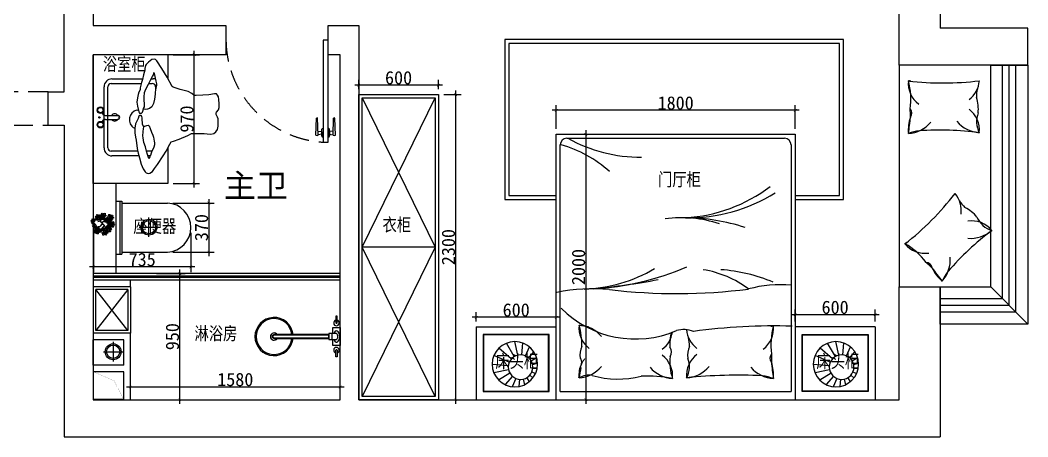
# Model space of a CAD drawing. Extents: x 13886 to 74789, y -750269 to -704302.
# Drawn here: x 59989 to 67579, y -743711 to -740570 of the extents above; entities that cross this region are included whole.
import ezdxf

# ---------------------------------------------------------------- set-up
doc = ezdxf.new("R2010")
doc.units = 0
doc.header["$LTSCALE"] = 10
doc.linetypes.add('TRATTEGGIATA2', pattern=[0.375, 0.25, -0.125])
doc.layers.get('0').update_dxf_attribs({"linetype": 'CONTINUOUS'})
doc.layers.get('DEFPOINTS').update_dxf_attribs({"linetype": 'CONTINUOUS'})
for name, color, linetype in [('__0', 7, 'CONTINUOUS'), ('__2', 30, 'CONTINUOUS'), ('__3', 250, 'CONTINUOUS'), ('___', 3, 'CONTINUOUS'), ('___0', 250, 'CONTINUOUS'), ('___1', 7, 'CONTINUOUS'), ('____', 45, 'CONTINUOUS'), ('____0', 250, 'CONTINUOUS'), ('_____', 5, 'CONTINUOUS'), ('________IFF-FURN-DETAIL', 252, 'CONTINUOUS')]:
    doc.layers.add(name, color=color, linetype=linetype)
doc.styles.add('DIM', font='arial.ttf')
doc.styles.add('DIM_FONT', font='TXT.shx', dxfattribs={"width": 0.8})
doc.styles.get("Standard").update_dxf_attribs({"font": 'NSimSun.ttf'})
doc.dimstyles.get("Standard").update_dxf_attribs({"dimtxt": 0.18, "dimasz": 0.18, "dimexe": 0.18, "dimexo": 0.0625, "dimgap": 0.09, "dimtad": 0, "dimtih": 1, "dimtoh": 1, "dimdec": 4, "dimzin": 0, "dimtxsty": 'STANDARD', "dimcen": 0.09, "dimazin": 3, "dimtfac": 1, "dimtdec": 4, "dimtofl": 0, "dimtmove": 0, "dimatfit": 3, "dimtolj": 1, "dimtzin": 0})

# ---------------------------------------------------------------- blocks, each defined once
blk = doc.blocks.new('GHJ')
at = {"layer": '___0'}
for p, q in [((60392.6, -661596.7), (60384.2, -661507.8)), ((60421.6, -661598.5), (60444.3, -661496.8)), ((60448.6, -661609.1), (60507.7, -661509)), ((60340, -661619.5), (60300.9, -661575.1)), ((60364.5, -661603.9), (60335.2, -661536.3)), ((60471, -661627.6), (60563.9, -661545.7)), ((60310.8, -661668.8), (60273.8, -661660.6)), ((60321.5, -661641.8), (60281, -661618)), ((60486.6, -661652.2), (60602, -661602.1)), ((60309, -661697.8), (60276.9, -661700.9)), ((60316.2, -661726), (60288.8, -661737.8)), ((60481.3, -661736.3), (60566.6, -661786.7)), ((60492, -661709.3), (60601.7, -661733.8)), ((60493.8, -661680.3), (60615.1, -661668.8)), ((60331.8, -661750.5), (60308.5, -661771)), ((60354.2, -661769), (60336.1, -661799.5)), ((60381.2, -661779.7), (60371.7, -661822)), ((60410.1, -661781.5), (60415.3, -661835.8)), ((60438.3, -661774.2), (60465.4, -661837)), ((60462.8, -661758.7), (60518.2, -661821.5))]:
    blk.add_line(p, q, dxfattribs=at)
blk.add_circle((60401.4, -661689.1), 92.8, dxfattribs=at)
at = {"layer": '____', "ltscale": 60}
blk.add_circle((60444.4, -661667.6), 170.7, dxfattribs=at)
blk = doc.blocks.new('BRANCHT', base_point=(1.548, 0.551))
for p, q in [((1.511, 0.64), (1.524, 0.662)), ((1.526, 0.607), (1.511, 0.64)), ((1.524, 0.662), (1.551, 0.661)), ((1.55, 0.627), (1.526, 0.607)), ((1.536, 0.471), (1.537, 0.5)), ((1.554, 0.427), (1.536, 0.471)), ((1.537, 0.5), (1.552, 0.572)), ((1.57, 0.598), (1.55, 0.627)), ((1.551, 0.661), (1.582, 0.622)), ((1.551, 0.661), (1.551, 0.661)), ((1.552, 0.572), (1.57, 0.598)), ((1.572, 0.474), (1.594, 0.431)), ((1.606, 0.467), (1.572, 0.474)), ((1.573, 0.682), (1.611, 0.684)), ((1.599, 0.643), (1.573, 0.682)), ((1.582, 0.622), (1.599, 0.643)), ((1.599, 0.582), (1.587, 0.538)), ((1.587, 0.538), (1.607, 0.492)), ((1.62, 0.64), (1.599, 0.582)), ((1.599, 0.582), (1.668, 0.562)), ((1.626, 0.447), (1.606, 0.467)), ((1.611, 0.684), (1.648, 0.656)), ((1.636, 0.537), (1.625, 0.526)), ((1.625, 0.526), (1.644, 0.481)), ((1.648, 0.656), (1.636, 0.607)), ((1.636, 0.607), (1.644, 0.59)), ((1.69, 0.518), (1.636, 0.537)), ((1.644, 0.59), (1.667, 0.602)), ((1.644, 0.481), (1.663, 0.492)), ((1.663, 0.492), (1.686, 0.474)), ((1.667, 0.602), (1.71, 0.563)), ((1.667, 0.602), (1.667, 0.602)), ((1.686, 0.474), (1.68, 0.427)), ((1.71, 0.563), (1.69, 0.518)), ((1.585, 0.414), (1.554, 0.427)), ((1.594, 0.431), (1.585, 0.414)), ((1.68, 0.427), (1.626, 0.447))]:
    blk.add_line(p, q)
blk = doc.blocks.new('AUDIT_I_070618214132-0')
at = {"xscale": 0.3048, "yscale": 0.3048, "zscale": 0.3048}
for p, rotation in [((-0.069, 0.13), 120), ((-0.035, 0.099), 120), ((0.03, 0.085), 60), ((0.034, 0.13), 60), ((-0.099, -0.024), 240), ((-0.026, 0.058), 120), ((0.095, 0.076), 60), ((-0.052, -0.095), 240), ((0.018, -0.079), 300), ((0.075, -0.04), 300), ((0.091, -0.082), 300)]:
    blk.add_blockref('BRANCHT', p, dxfattribs=dict(at, rotation=rotation))
blk = doc.blocks.new('_ARCHTICK')
at = {"color": 0, "linetype": 'BYBLOCK', "const_width": 0.15}
blk.add_lwpolyline([(-0.5, -0.5), (0.5, 0.5)], dxfattribs=at)
blk = doc.blocks.new('*D341')
at = {"layer": '___1', "color": 250, "ltscale": 60}
for p, q in [((60789.4, -743334.2), (62429.4, -743334.2)), ((60819.4, -743389.9), (60819.4, -743294.2)), ((62399.4, -743389.9), (62399.4, -743294.2))]:
    blk.add_line(p, q, dxfattribs=at)
at = {"layer": 'DEFPOINTS', "color": 0, "ltscale": 60}
for p in [(62399.4, -743334.2), (60819.4, -743429.9), (62399.4, -743429.9)]:
    blk.add_point(p, dxfattribs=at)
at = {"layer": '___1', "color": 250, "ltscale": 60, "xscale": 20, "yscale": 20, "zscale": 20, "rotation": 180}
blk.add_blockref('_ARCHTICK', (60819.4, -743334.2), dxfattribs=at)
at = {"layer": '___1', "color": 250, "ltscale": 60, "xscale": 20, "yscale": 20, "zscale": 20}
blk.add_blockref('_ARCHTICK', (62399.4, -743334.2), dxfattribs=at)
at = {"layer": '___1', "color": 252, "ltscale": 60, "insert": (61609.4, -743279.2), "char_height": 100, "attachment_point": 5}
blk.add_mtext('\\A1;1580', dxfattribs=at)
blk = doc.blocks.new('*D342')
at = {"layer": '___1', "color": 250, "ltscale": 60}
for p, q in [((61015.8, -742480.7), (61230.9, -742480.7)), ((61190.9, -743460.7), (61190.9, -742450.7)), ((61015.8, -743430.7), (61230.9, -743430.7))]:
    blk.add_line(p, q, dxfattribs=at)
at = {"layer": 'DEFPOINTS', "color": 0, "ltscale": 60}
for p in [(60975.8, -742480.7), (61190.9, -742480.7), (60975.8, -743430.7)]:
    blk.add_point(p, dxfattribs=at)
at = {"layer": '___1', "color": 250, "ltscale": 60, "xscale": 20, "yscale": 20, "zscale": 20}
for p, rotation in [((61190.9, -742480.7), 90), ((61190.9, -743430.7), 270)]:
    blk.add_blockref('_ARCHTICK', p, dxfattribs=dict(at, rotation=rotation))
at = {"layer": '___1', "color": 252, "ltscale": 60, "insert": (61135.9, -742955.7), "char_height": 100, "attachment_point": 5, "rotation": 90}
blk.add_mtext('\\A1;950', dxfattribs=at)
blk = doc.blocks.new('*D1925')
at = {"layer": '___1', "color": 250, "ltscale": 60}
for p, q in [((61142.4, -740830.7), (61340, -740830.7)), ((61300, -741830.7), (61300, -740800.7)), ((61142.4, -741800.7), (61340, -741800.7))]:
    blk.add_line(p, q, dxfattribs=at)
at = {"layer": 'DEFPOINTS', "color": 0, "ltscale": 60}
for p in [(61102.4, -740830.7), (61300, -740830.7), (61102.4, -741800.7)]:
    blk.add_point(p, dxfattribs=at)
at = {"layer": '___1', "color": 250, "ltscale": 60, "xscale": 20, "yscale": 20, "zscale": 20}
for p, rotation in [((61300, -740830.7), 90), ((61300, -741800.7), 270)]:
    blk.add_blockref('_ARCHTICK', p, dxfattribs=dict(at, rotation=rotation))
at = {"layer": '___1', "color": 252, "ltscale": 60, "insert": (61245, -741315.7), "char_height": 100, "attachment_point": 5, "rotation": 90}
blk.add_mtext('\\A1;970', dxfattribs=at)
blk = doc.blocks.new('*D1926')
at = {"layer": '___1', "color": 250, "ltscale": 60}
for p, q in [((61138.9, -741948.8), (61450, -741948.8)), ((61410, -741918.8), (61410, -742348.8)), ((61138.9, -742318.8), (61450, -742318.8))]:
    blk.add_line(p, q, dxfattribs=at)
at = {"layer": 'DEFPOINTS', "color": 0, "ltscale": 60}
for p in [(61098.9, -741948.8), (61098.9, -742318.8), (61410, -742318.8)]:
    blk.add_point(p, dxfattribs=at)
at = {"layer": '___1', "color": 250, "ltscale": 60, "xscale": 20, "yscale": 20, "zscale": 20}
for p, rotation in [((61410, -741948.8), 90), ((61410, -742318.8), 270)]:
    blk.add_blockref('_ARCHTICK', p, dxfattribs=dict(at, rotation=rotation))
at = {"layer": '___1', "color": 252, "ltscale": 60, "insert": (61355, -742133.8), "char_height": 100, "attachment_point": 5, "rotation": 90}
blk.add_mtext('\\A1;370', dxfattribs=at)
blk = doc.blocks.new('*D1927')
at = {"layer": '___1', "color": 250, "ltscale": 60}
for p, q in [((60541.8, -742173.8), (60541.8, -742470)), ((61274.7, -742173.8), (61274.7, -742470)), ((61304.7, -742430), (60511.8, -742430))]:
    blk.add_line(p, q, dxfattribs=at)
at = {"layer": 'DEFPOINTS', "color": 0, "ltscale": 60}
for p in [(60541.8, -742133.8), (61274.7, -742133.8), (60541.8, -742430)]:
    blk.add_point(p, dxfattribs=at)
at = {"layer": '___1', "color": 250, "ltscale": 60, "xscale": 20, "yscale": 20, "zscale": 20, "rotation": 180}
blk.add_blockref('_ARCHTICK', (60541.8, -742430), dxfattribs=at)
at = {"layer": '___1', "color": 250, "ltscale": 60, "xscale": 20, "yscale": 20, "zscale": 20}
blk.add_blockref('_ARCHTICK', (61274.7, -742430), dxfattribs=at)
at = {"layer": '___1', "color": 252, "ltscale": 60, "insert": (60908.2, -742375), "char_height": 100, "attachment_point": 5}
blk.add_mtext('\\A1;735', dxfattribs=at)
blk = doc.blocks.new('*D1928')
at = {"layer": '___1', "color": 250, "ltscale": 60}
for p, q in [((63179.4, -741130.7), (63310, -741130.7)), ((63270, -743460.7), (63270, -741100.7)), ((63179.4, -743430.7), (63310, -743430.7))]:
    blk.add_line(p, q, dxfattribs=at)
at = {"layer": 'DEFPOINTS', "color": 0, "ltscale": 60}
for p in [(63139.4, -741130.7), (63270, -741130.7), (63139.4, -743430.7)]:
    blk.add_point(p, dxfattribs=at)
at = {"layer": '___1', "color": 250, "ltscale": 60, "xscale": 20, "yscale": 20, "zscale": 20}
for p, rotation in [((63270, -741130.7), 90), ((63270, -743430.7), 270)]:
    blk.add_blockref('_ARCHTICK', p, dxfattribs=dict(at, rotation=rotation))
at = {"layer": '___1', "color": 252, "ltscale": 60, "insert": (63215, -742280.7), "char_height": 100, "attachment_point": 5, "rotation": 90}
blk.add_mtext('\\A1;2300', dxfattribs=at)
blk = doc.blocks.new('*D1929')
at = {"layer": '___1', "color": 250, "ltscale": 60}
for p, q in [((62539.4, -741090.7), (62539.4, -741020)), ((63139.4, -741090.7), (63139.4, -741020)), ((63169.4, -741060), (62509.4, -741060))]:
    blk.add_line(p, q, dxfattribs=at)
at = {"layer": 'DEFPOINTS', "color": 0, "ltscale": 60}
for p in [(62539.4, -741060), (62539.4, -741130.7), (63139.4, -741130.7)]:
    blk.add_point(p, dxfattribs=at)
at = {"layer": '___1', "color": 250, "ltscale": 60, "xscale": 20, "yscale": 20, "zscale": 20, "rotation": 180}
blk.add_blockref('_ARCHTICK', (62539.4, -741060), dxfattribs=at)
at = {"layer": '___1', "color": 250, "ltscale": 60, "xscale": 20, "yscale": 20, "zscale": 20}
blk.add_blockref('_ARCHTICK', (63139.4, -741060), dxfattribs=at)
at = {"layer": '___1', "color": 252, "ltscale": 60, "insert": (62839.4, -741005), "char_height": 100, "attachment_point": 5}
blk.add_mtext('\\A1;600', dxfattribs=at)
blk = doc.blocks.new('*D1930')
at = {"layer": '___1', "color": 250, "ltscale": 60}
for p, q in [((64026.5, -741390.7), (64026.5, -741210)), ((65826.5, -741390.7), (65826.5, -741210)), ((65856.5, -741250), (63996.5, -741250))]:
    blk.add_line(p, q, dxfattribs=at)
at = {"layer": 'DEFPOINTS', "color": 0, "ltscale": 60}
for p in [(64026.5, -741250), (64026.5, -741430.7), (65826.5, -741430.7)]:
    blk.add_point(p, dxfattribs=at)
at = {"layer": '___1', "color": 250, "ltscale": 60, "xscale": 20, "yscale": 20, "zscale": 20, "rotation": 180}
blk.add_blockref('_ARCHTICK', (64026.5, -741250), dxfattribs=at)
at = {"layer": '___1', "color": 250, "ltscale": 60, "xscale": 20, "yscale": 20, "zscale": 20}
blk.add_blockref('_ARCHTICK', (65826.5, -741250), dxfattribs=at)
at = {"layer": '___1', "color": 252, "ltscale": 60, "insert": (64926.5, -741195), "char_height": 100, "attachment_point": 5}
blk.add_mtext('\\A1;1800', dxfattribs=at)
blk = doc.blocks.new('*D1931')
at = {"layer": '___1', "color": 250, "ltscale": 60}
for p, q in [((64066.5, -741430.7), (64290, -741430.7)), ((64250, -741400.7), (64250, -743460.7)), ((64066.5, -743430.7), (64290, -743430.7))]:
    blk.add_line(p, q, dxfattribs=at)
at = {"layer": 'DEFPOINTS', "color": 0, "ltscale": 60}
for p in [(64026.5, -741430.7), (64026.5, -743430.7), (64250, -743430.7)]:
    blk.add_point(p, dxfattribs=at)
at = {"layer": '___1', "color": 250, "ltscale": 60, "xscale": 20, "yscale": 20, "zscale": 20}
for p, rotation in [((64250, -741430.7), 90), ((64250, -743430.7), 270)]:
    blk.add_blockref('_ARCHTICK', p, dxfattribs=dict(at, rotation=rotation))
at = {"layer": '___1', "color": 252, "ltscale": 60, "insert": (64195, -742430.7), "char_height": 100, "attachment_point": 5, "rotation": 90}
blk.add_mtext('\\A1;2000', dxfattribs=at)
blk = doc.blocks.new('*D1932')
at = {"layer": '___1', "color": 250, "ltscale": 60}
for p, q in [((63424.4, -742840.7), (63424.4, -742770)), ((64026.5, -742840.7), (64026.5, -742770)), ((64056.5, -742810), (63394.4, -742810))]:
    blk.add_line(p, q, dxfattribs=at)
at = {"layer": 'DEFPOINTS', "color": 0, "ltscale": 60}
for p in [(63424.4, -742810), (63424.4, -742880.7), (64026.5, -742880.7)]:
    blk.add_point(p, dxfattribs=at)
at = {"layer": '___1', "color": 250, "ltscale": 60, "xscale": 20, "yscale": 20, "zscale": 20, "rotation": 180}
blk.add_blockref('_ARCHTICK', (63424.4, -742810), dxfattribs=at)
at = {"layer": '___1', "color": 250, "ltscale": 60, "xscale": 20, "yscale": 20, "zscale": 20}
blk.add_blockref('_ARCHTICK', (64026.5, -742810), dxfattribs=at)
at = {"layer": '___1', "color": 252, "ltscale": 60, "insert": (63725.4, -742755), "char_height": 100, "attachment_point": 5}
blk.add_mtext('\\A1;600', dxfattribs=at)
blk = doc.blocks.new('*D1933')
at = {"layer": '___1', "color": 250, "ltscale": 60}
for p, q in [((66458.7, -742790), (65796.5, -742790)), ((65826.5, -742840.7), (65826.5, -742750)), ((66428.7, -742840.7), (66428.7, -742750))]:
    blk.add_line(p, q, dxfattribs=at)
at = {"layer": 'DEFPOINTS', "color": 0, "ltscale": 60}
for p in [(65826.5, -742790), (65826.5, -742880.7), (66428.7, -742880.7)]:
    blk.add_point(p, dxfattribs=at)
at = {"layer": '___1', "color": 250, "ltscale": 60, "xscale": 20, "yscale": 20, "zscale": 20, "rotation": 180}
blk.add_blockref('_ARCHTICK', (65826.5, -742790), dxfattribs=at)
at = {"layer": '___1', "color": 250, "ltscale": 60, "xscale": 20, "yscale": 20, "zscale": 20}
blk.add_blockref('_ARCHTICK', (66428.7, -742790), dxfattribs=at)
at = {"layer": '___1', "color": 252, "ltscale": 60, "insert": (66127.6, -742735), "char_height": 100, "attachment_point": 5}
blk.add_mtext('\\A1;600', dxfattribs=at)

msp = doc.modelspace()

# ---------------------------------------------------------------- linework, layer by layer
at = {"ltscale": 60}
for p, q in [((60319.4, -741110.7), (60319.4, -739380.7)), ((66609.4, -740910.7), (66609.4, -739560.7)), ((66919.4, -739690.7), (66919.4, -740630.7)), ((60539.4, -739740.7), (60539.4, -740610.7)), ((60539.4, -740610.7), (61539.4, -740610.7)), ((61539.4, -740610.7), (61539.4, -740830.7)), ((62309.4, -740830.7), (62309.4, -740610.7)), ((62309.4, -740610.7), (62539.4, -740610.7)), ((62539.4, -740610.7), (62539.4, -743430.7)), ((67579.4, -740630.7), (66919.4, -740630.7)), ((67579.4, -740910.7), (67579.4, -740630.7)), ((61539.4, -740830.7), (60539.4, -740830.7)), ((60539.4, -740830.7), (60539.4, -743430.7)), ((60539.4, -741800.7), (60539.4, -740830.7)), ((62399.4, -740830.7), (62309.4, -740830.7)), ((62399.4, -743430.7), (62399.4, -740830.7)), ((67579.4, -740910.7), (66609.4, -740910.7)), ((66609.4, -740910.7), (66609.4, -742580.7)), ((60199.4, -741360.7), (60199.4, -741110.7)), ((60199.4, -741110.7), (60319.4, -741110.7)), ((60199.4, -741360.7), (60319.4, -741360.7)), ((60319.4, -741360.7), (60319.4, -743710.7)), ((60709.4, -741800.7), (60709.4, -742480.7)), ((60819.4, -742529.9), (60539.4, -742529.9)), ((60819.4, -742579.9), (60819.4, -742529.9)), ((60819.4, -742579.9), (60539.4, -742579.9)), ((66609.4, -743430.7), (66609.4, -742580.7)), ((66609.4, -742580.7), (66919.4, -742580.7)), ((66919.4, -742580.7), (66919.4, -743710.7)), ((60819.4, -742929.9), (60539.4, -742929.9)), ((60819.4, -743429.9), (60819.4, -742929.9)), ((60769.4, -742979.9), (60539.4, -742979.9)), ((60539.4, -743169.9), (60539.4, -742979.9)), ((60769.4, -743169.9), (60769.4, -742979.9)), ((60769.4, -743169.9), (60539.4, -743169.9)), ((60769.4, -743219.9), (60539.4, -743219.9)), ((60539.4, -743219.9), (60539.4, -743429.9)), ((60769.4, -743429.9), (60769.4, -743219.9)), ((60769.4, -743429.9), (60539.4, -743429.9)), ((60539.4, -743430.7), (62399.4, -743430.7)), ((62539.4, -743430.7), (66609.4, -743430.7)), ((60319.4, -743710.7), (66919.4, -743710.7))]:
    msp.add_line(p, q, dxfattribs=at)
at = {"color": 252}
for p, q in [((61102.4, -740830.7), (61102.4, -741010.8)), ((60680.5, -741013.1), (60910.8, -741013.1)), ((60975.7, -741013.1), (60990.5, -741013.1)), ((60620.5, -741533.1), (60620.5, -741073.1)), ((60631.1, -741288.1), (60724.5, -741288.1)), ((60631.1, -741288.1), (60724.5, -741288.1)), ((60631.1, -741318.1), (60724.5, -741318.1)), ((60631.1, -741318.1), (60724.5, -741318.1)), ((61102.4, -741530.7), (61102.4, -741800.7)), ((60883.3, -741593.1), (60680.5, -741593.1)), ((60969.6, -741593.1), (60952, -741593.1)), ((61102.4, -741800.7), (60539.4, -741800.7)), ((60709.4, -741933.8), (60754.4, -741933.8)), ((60754.4, -741933.8), (60754.4, -742333.8)), ((60754.4, -741948.8), (61099.7, -741948.8)), ((60709.4, -742333.8), (60754.4, -742333.8)), ((60754.4, -742318.8), (61099.7, -742318.8)), ((62399.4, -742480.7), (60539.4, -742480.7)), ((62399.4, -742530.7), (60539.4, -742530.7))]:
    msp.add_line(p, q, dxfattribs=at)
at = {"color": 250}
msp.add_line((62335.6, -742932.5), (62335.6, -742977), dxfattribs=at)
msp.add_lwpolyline([(61901.6, -742969.2), (62312.9, -742969.2), (62312.9, -742940.3), (61901.6, -742940.3)], dxfattribs=at)
at = {"ltscale": 60, "const_width": 1}
msp.add_lwpolyline([(60539.4, -743219.9), (60696.9, -743288.2), (60769.4, -743429.9)], dxfattribs=at)
at = {"color": 252}
for centre in [(60593.6, -741248.1), (60593.6, -741358.1)]:
    msp.add_circle(centre, 25, dxfattribs=at)
for centre, radius, start, end in [((60680.5, -741073.1), 60, 90, 180), ((60990.5, -741073.1), 60, 72.23524, 90), ((60631.1, -741268.1), 20, 180, 270), ((60700.6, -741303.1), 27.5, 31.97882, 146.94427), ((60631.1, -741338.1), 20, 90, 180), ((60700.6, -741303.1), 27.5, 213.05573, 328.02118), ((60724.5, -741303.1), 15, 270, 90), ((60680.5, -741533.1), 60, 180, 270), ((61089.4, -742133.8), 185.3, 272.9376, 87.0624)]:
    msp.add_arc(centre, radius, start, end, dxfattribs=at)
at = {"color": 250}
for radius, start, end in [(144, 6.14194, 353.85806), (14.4, 90, 270)]:
    msp.add_arc((61901.6, -742954.8), radius, start, end, dxfattribs=at)
msp.add_ellipse((62371.5, -742954.8), major_axis=(0, 42.9), ratio=0.568478, start_param=2.11578, end_param=7.308998, dxfattribs=at)
at = {"layer": '__2', "color": 88}
for p, q in [((60590.1, -742044.7), (60593.6, -742038.3)), ((60591.4, -742050.2), (60590.1, -742044.7)), ((60597, -742045.1), (60591.4, -742050.2)), ((60593.6, -742038.3), (60601.9, -742038.5)), ((60597, -742041.9), (60606.9, -742043.1)), ((60601, -742047), (60597, -742045.1)), ((60601.8, -742033.7), (60606.8, -742026.1)), ((60604.3, -742036.8), (60601.8, -742033.7)), ((60601.8, -742033.7), (60601.8, -742033.7)), ((60601.9, -742038.5), (60604.3, -742036.8)), ((60606.8, -742026.1), (60614.7, -742027.7)), ((60606.9, -742043.1), (60608.3, -742032.3)), ((60606.9, -742043.1), (60614.5, -742043.4)), ((60614.7, -742027.7), (60613.2, -742036.3)), ((60613.2, -742036.3), (60615.2, -742037.6)), ((60614.5, -742043.4), (60621.3, -742039.1)), ((60615.2, -742037.6), (60622.1, -742033.2)), ((60619.7, -742030.7), (60622, -742026.8)), ((60622.1, -742033.2), (60619.7, -742030.7)), ((60622, -742026.8), (60629.7, -742026.1)), ((60625.5, -742038.4), (60625.3, -742043.6)), ((60625.3, -742043.6), (60631.7, -742038.9)), ((60628.2, -742034.7), (60625.5, -742038.4)), ((60633.4, -742044.7), (60626.9, -742048.7)), ((60629.7, -742026.1), (60628.2, -742034.7)), ((60631.7, -742038.9), (60634.7, -742039.7)), ((60634.7, -742039.7), (60633.4, -742044.7)), ((60595.3, -742085.9), (60574.8, -742090.1)), ((60584.7, -742068.1), (60588.2, -742061.7)), ((60586.1, -742073.6), (60584.7, -742068.1)), ((60591.6, -742068.5), (60586.1, -742073.6)), ((60588.2, -742061.7), (60596.5, -742061.9)), ((60603.7, -742106.8), (60589.2, -742125.6)), ((60590.2, -742076.1), (60595.7, -742070.4)), ((60590.9, -742080.2), (60590.2, -742076.1)), ((60590.2, -742076.1), (60590.2, -742076.1)), ((60594.7, -742081.4), (60590.9, -742080.2)), ((60591.6, -742065.3), (60601.5, -742066.5)), ((60595.7, -742070.4), (60591.6, -742068.5)), ((60601.1, -742096.3), (60592.1, -742080)), ((60594.7, -742057.3), (60594, -742053.3)), ((60598.6, -742058.6), (60594.7, -742057.3)), ((60599.7, -742078), (60594.7, -742081.4)), ((60595.6, -742052.7), (60601, -742047)), ((60595.6, -742052.7), (60595.6, -742052.7)), ((60599.8, -742071.3), (60595.7, -742075.2)), ((60595.7, -742075.2), (60599.7, -742078)), ((60596.4, -742057.1), (60601.4, -742049.5)), ((60598.9, -742060.2), (60596.4, -742057.1)), ((60596.4, -742057.1), (60596.4, -742057.1)), ((60596.5, -742061.9), (60598.9, -742060.2)), ((60603.5, -742055.2), (60598.6, -742058.6)), ((60604.5, -742073.1), (60599.8, -742071.3)), ((60605.2, -742047.9), (60601.1, -742051.8)), ((60601.1, -742051.8), (60605, -742054.7)), ((60606.6, -742100.5), (60601.1, -742096.3)), ((60601.5, -742066.5), (60602.9, -742055.7)), ((60601.5, -742066.5), (60609.1, -742066.8)), ((60603, -742049), (60610.9, -742050.6)), ((60604.6, -742101.2), (60603.6, -742102.9)), ((60603.6, -742102.9), (60603.6, -742105.9)), ((60603.6, -742105.9), (60603.7, -742106.8)), ((60603.7, -742106.8), (60606.1, -742108)), ((60616.7, -742072.9), (60604.5, -742073.1)), ((60606.6, -742100.5), (60604.6, -742101.2)), ((60609.9, -742049.7), (60605.2, -742047.9)), ((60606.1, -742108), (60608.8, -742108.8)), ((60606.6, -742100.5), (60610.8, -742087.7)), ((60609.1, -742100.1), (60606.6, -742100.5)), ((60609.3, -742051.1), (60607.8, -742059.7)), ((60607.8, -742059.7), (60609.9, -742060.9)), ((60622.2, -742118), (60608.4, -742132.8)), ((60608.8, -742108.8), (60610.1, -742107.7)), ((60609.1, -742066.8), (60616, -742062.5)), ((60611.7, -742101.6), (60609.1, -742100.1)), ((60622.1, -742049.6), (60609.9, -742049.7)), ((60609.9, -742060.9), (60616.7, -742056.6)), ((60610.1, -742107.7), (60611.7, -742105.3)), ((60610.1, -742107.7), (60619.6, -742110.7)), ((60610.8, -742087.7), (60632.5, -742086.9)), ((60611.7, -742105.3), (60611.7, -742101.6)), ((60615.9, -742053.6), (60618.2, -742049.7)), ((60618.3, -742056), (60615.9, -742053.6)), ((60621.5, -742072.1), (60616.7, -742072.9)), ((60618.2, -742049.7), (60625.9, -742049)), ((60619.6, -742110.7), (60625.5, -742127.1)), ((60620.1, -742061.8), (60619.9, -742067)), ((60619.9, -742067), (60626.3, -742062.3)), ((60622.8, -742058.1), (60620.1, -742061.8)), ((60628.1, -742068.1), (60621.5, -742072.1)), ((60626.9, -742048.7), (60622.1, -742049.6)), ((60625.9, -742049), (60624.4, -742057.6)), ((60626.3, -742062.3), (60629.4, -742063.1)), ((60629.4, -742063.1), (60628.1, -742068.1)), ((60639.4, -742129.2), (60649, -742114.9)), ((60589.2, -742125.6), (60561.7, -742130.7)), ((60608.4, -742132.8), (60593.6, -742152.5)), ((60605.8, -742177.1), (60607.1, -742172.1)), ((60608.9, -742177.9), (60605.8, -742177.1)), ((60607.1, -742172.1), (60613.7, -742168.1)), ((60615.3, -742173.2), (60608.9, -742177.9)), ((60610.4, -742148), (60611.7, -742143)), ((60613.4, -742148.8), (60610.4, -742148)), ((60610.9, -742190.7), (60612.4, -742182.1)), ((60618.6, -742190), (60610.9, -742190.7)), ((60611.7, -742143), (60618.2, -742139)), ((60612.4, -742182.1), (60615.1, -742178.4)), ((60619.8, -742144.2), (60613.4, -742148.8)), ((60613.7, -742168.1), (60618.5, -742167.3)), ((60615.1, -742178.4), (60615.3, -742173.2)), ((60615.4, -742161.6), (60616.9, -742153)), ((60623.1, -742160.9), (60615.4, -742161.6)), ((60616.9, -742153), (60619.6, -742149.3)), ((60618.2, -742139), (60623, -742138.2)), ((60618.5, -742167.3), (60630.6, -742167.1)), ((60625.3, -742179.3), (60618.5, -742183.6)), ((60618.5, -742183.6), (60620.9, -742186.1)), ((60620.9, -742186.1), (60618.6, -742190)), ((60626, -742173.4), (60619.2, -742177.7)), ((60619.6, -742149.3), (60619.8, -742144.2)), ((60623, -742138.2), (60635.2, -742138)), ((60629.9, -742150.2), (60623, -742154.5)), ((60623, -742154.5), (60625.4, -742157)), ((60625.4, -742157), (60623.1, -742160.9)), ((60630.6, -742144.3), (60623.8, -742148.6)), ((60627.4, -742180.5), (60625.3, -742179.3)), ((60625.5, -742127.1), (60639.4, -742129.2)), ((60625.9, -742189.1), (60627.4, -742180.5)), ((60633.8, -742190.7), (60625.9, -742189.1)), ((60633.6, -742173.7), (60626, -742173.4)), ((60632, -742151.4), (60629.9, -742150.2)), ((60630.4, -742160), (60632, -742151.4)), ((60638.3, -742161.6), (60630.4, -742160)), ((60638.2, -742144.6), (60630.6, -742144.3)), ((60630.6, -742167.1), (60635.4, -742168.9)), ((60633.6, -742173.7), (60632.3, -742184.5)), ((60643.6, -742174.9), (60633.6, -742173.7)), ((60638.8, -742183.1), (60633.8, -742190.7)), ((60635.2, -742138), (60639.9, -742139.8)), ((60635.4, -742168.9), (60639.4, -742165)), ((60635.5, -742162.1), (60640.4, -742158.8)), ((60639.4, -742165), (60635.5, -742162.1)), ((60638.7, -742178.3), (60636.2, -742180)), ((60636.2, -742180), (60638.8, -742183.1)), ((60638.2, -742144.6), (60636.9, -742155.4)), ((60648.2, -742145.8), (60638.2, -742144.6)), ((60643.3, -742154), (60638.3, -742161.6)), ((60647, -742178.5), (60638.7, -742178.3)), ((60638.8, -742183.1), (60638.8, -742183.1)), ((60644.9, -742164.1), (60639.5, -742169.8)), ((60639.5, -742169.8), (60643.5, -742171.7)), ((60639.9, -742139.8), (60644, -742135.9)), ((60640.1, -742133.1), (60645, -742129.7)), ((60644, -742135.9), (60640.1, -742133.1)), ((60640.4, -742158.8), (60644.3, -742160)), ((60643.2, -742149.2), (60640.8, -742150.9)), ((60640.8, -742150.9), (60643.3, -742154)), ((60651.5, -742149.4), (60643.2, -742149.2)), ((60643.3, -742154), (60643.3, -742154)), ((60643.5, -742171.7), (60649.1, -742166.6)), ((60649.5, -742135), (60644.1, -742140.7)), ((60644.1, -742140.7), (60648.1, -742142.6)), ((60644.3, -742160), (60644.9, -742164.1)), ((60644.9, -742164.1), (60644.9, -742164.1)), ((60645, -742129.7), (60648.9, -742131)), ((60650.5, -742172.1), (60647, -742178.5)), ((60648.1, -742142.6), (60653.7, -742137.5)), ((60648.9, -742131), (60649.5, -742135)), ((60649.1, -742166.6), (60650.5, -742172.1)), ((60649.5, -742135), (60649.5, -742135)), ((60655, -742143.1), (60651.5, -742149.4)), ((60653.7, -742137.5), (60655, -742143.1))]:
    msp.add_line(p, q, dxfattribs=at)
at = {"layer": '__2', "color": 252}
for points in [[(62376.8, -742852.2), (62376.8, -742800.7), (62366.1, -742800.7), (62366.1, -742852.2)], [(61901.6, -742964.7), (62312.9, -742964.7), (62312.9, -742944.8), (61901.6, -742944.8)], [(62371.5, -742932.5), (62312.9, -742932.5), (62312.9, -742977), (62371.5, -742977)], [(62343.5, -742932.5), (62343.5, -742886.5), (62399.4, -742886.5), (62399.4, -743023), (62343.5, -743023), (62343.5, -742977)], [(62376.8, -743057.3), (62376.8, -743108.9), (62366.1, -743108.9), (62366.1, -743057.3)]]:
    msp.add_lwpolyline(points, dxfattribs=at)
for centre, radius, start, end in [((61901.6, -742954.8), 135, 6.14194, 353.85806), ((62371.5, -742852.2), 21.1, 104.80566, 75.19434), ((62371.5, -742848.4), 6.61, 215.40497, 324.59503), ((61901.6, -742954.8), 27.5, 31.68906, 328.31094), ((61901.6, -742954.8), 9.94, 90, 270), ((62354.9, -742954.8), 27.8, 306.66297, 53.33703), ((62371.5, -743057.3), 21.1, 284.80566, 255.19434), ((62371.5, -743061.2), 6.61, 35.40497, 144.59503)]:
    msp.add_arc(centre, radius, start, end, dxfattribs=at)
at = {"layer": '__3', "color": 250}
for p, q in [((60739.4, -741933.8), (60739.4, -742333.8)), ((62399.4, -742500.7), (60539.4, -742500.7)), ((62399.4, -742510.7), (60539.4, -742510.7))]:
    msp.add_line(p, q, dxfattribs=at)
at = {"layer": '___', "ltscale": 60}
for p, q in [((67389.4, -742670.7), (67389.4, -740910.7)), ((67439.4, -742720.7), (67439.4, -740910.7)), ((67489.4, -742770.7), (67489.4, -740910.7)), ((67299.4, -742580.7), (67579.4, -742860.7)), ((67389.4, -742670.7), (66919.4, -742670.7)), ((67439.4, -742720.7), (66919.4, -742720.7)), ((67489.4, -742770.7), (66919.4, -742770.7))]:
    msp.add_line(p, q, dxfattribs=at)
msp.add_lwpolyline([(67579.4, -742580.7), (67579.4, -742860.7), (66919.4, -742860.7), (66919.4, -742580.7), (67299.4, -742580.7), (67299.4, -740910.7), (67579.4, -740910.7), (67579.4, -742860.7), (67299.4, -742860.7)], dxfattribs=at)
at = {"layer": '___0'}
for p, q in [((60674.5, -741048.1), (60900.2, -741048.1)), ((60958.1, -741048.1), (60984.5, -741048.1)), ((60649.5, -741533.1), (60649.5, -741073.1)), ((61009.5, -741073.1), (61009.5, -741087.4)), ((60593.6, -741223.1), (60593.6, -741228.1)), ((60593.6, -741223.1), (60593.6, -741228.1)), ((60593.6, -741268.1), (60593.6, -741273.1)), ((60593.6, -741268.1), (60593.6, -741273.1)), ((60607.8, -741233.9), (60611.3, -741230.4)), ((60607.8, -741233.9), (60611.3, -741230.4)), ((60607.8, -741262.2), (60611.3, -741265.7)), ((60607.8, -741262.2), (60611.3, -741265.7)), ((60611.1, -741265.9), (60611.1, -741268.1)), ((60611.1, -741265.9), (60611.1, -741268.1)), ((60618.6, -741248.1), (60613.6, -741248.1)), ((60618.6, -741248.1), (60613.6, -741248.1)), ((60593.6, -741338.1), (60593.6, -741333.1)), ((60593.6, -741338.1), (60593.6, -741333.1)), ((60607.8, -741343.9), (60611.3, -741340.4)), ((60607.8, -741343.9), (60611.3, -741340.4)), ((60611.1, -741338.1), (60611.1, -741340.2)), ((60611.1, -741338.1), (60611.1, -741340.2)), ((60618.6, -741358.1), (60613.6, -741358.1)), ((60618.6, -741358.1), (60613.6, -741358.1)), ((60593.6, -741383.1), (60593.6, -741378.1)), ((60593.6, -741383.1), (60593.6, -741378.1)), ((60607.8, -741372.2), (60611.3, -741375.7)), ((60607.8, -741372.2), (60611.3, -741375.7)), ((60874.2, -741558.1), (60674.5, -741558.1)), ((60980.9, -741558.1), (60941.4, -741558.1)), ((60959.1, -742203.2), (60959.1, -742057.6)), ((60885.4, -742130.7), (61033.4, -742130.7)), ((60689.3, -742995.6), (60689.3, -743143.6)), ((60616.9, -743069.3), (60762.5, -743069.3))]:
    msp.add_line(p, q, dxfattribs=at)
for points in [[(61466.5, -741280.5), (61466.2, -741271.2), (61468.4, -741263.3), (61482.4, -741245.1), (61487.7, -741229.1), (61488.2, -741201.2), (61486.1, -741168.9), (61482.3, -741148.3), (61474.8, -741134.5), (61466.9, -741126.2), (61454, -741126.3), (61411, -741132.7), (61365.6, -741134.9), (61313.8, -741137.8), (61302.6, -741138.6), (61296.8, -741135.5), (61281.5, -741122.4), (61254.5, -741108.2), (61223.5, -741100.1), (61194.8, -741092.2), (61141, -741075.6), (61135, -741071.3), (61096.8, -741000.4), (61054.9, -740934), (61017.6, -740877.3), (61007.5, -740867.1), (60997.7, -740863.7), (60981.7, -740867.1), (60955.9, -740886), (60939.3, -740903.4), (60932.6, -740912.3), (60929.3, -740933.9), (60928, -740946.5), (60918.2, -740982.9), (60909.7, -741017.2), (60901.9, -741040.8), (60892.7, -741080.2), (60891.7, -741096.1), (60883.3, -741113.5), (60878.4, -741131.7), (60872.1, -741156.2), (60868.9, -741187.5), (60873, -741218.4), (60881.9, -741261.2), (60889, -741270.5), (60901.7, -741272.4), (60911.6, -741264.6), (60916.4, -741249.7), (60918.7, -741236), (60924.8, -741224.5), (60925.3, -741201.2), (60923.8, -741174), (60922.6, -741151.5), (60926, -741116.4), (60935.5, -741090.3), (60955.7, -741053), (60970.9, -741021.6), (60985.8, -740995.2), (60992.7, -740983), (60995.8, -740975.3), (60995.9, -740965.8), (60998.9, -740972.7), (61004.1, -740994.5), (61012.1, -741030.5), (61014.8, -741050.3), (61015.1, -741059.8), (61011, -741082.2), (61007.5, -741095), (61006.4, -741115.5), (61005.7, -741127.7), (61000.6, -741166.8), (60993, -741199), (60980.1, -741222.9), (60962.3, -741236.4), (60949.1, -741241.8), (60932.2, -741243), (60917.9, -741240.7)], [(60875.9, -741250.8), (60866.2, -741248.9), (60848, -741256.4), (60829.3, -741272.4), (60820.6, -741287.1), (60813.2, -741307.2), (60811.6, -741332.8), (60816.7, -741351.4), (60830.7, -741370.3), (60840.7, -741380.1), (60853.6, -741384.3), (60855.1, -741384.5)], [(60916, -741369.7), (60927.4, -741368.3), (60942.9, -741363.3), (60952.6, -741362.8), (60960.2, -741367.3), (60968.4, -741385.8), (60978.5, -741414.9), (60987.4, -741436.2), (60994, -741452.4), (60996, -741468.4), (60997.9, -741483.4), (61001.1, -741494.9), (61000.8, -741510.4), (60995.9, -741528.8), (60980.2, -741559.5), (60977.7, -741564.6), (60976.9, -741572.5), (60970.8, -741589.7), (60966.9, -741600.5), (60961.3, -741609.1), (60960.4, -741613), (60958.6, -741612.4), (60948.9, -741583.8), (60941, -741556.6), (60931.9, -741525.4), (60921.6, -741493.4), (60916.2, -741457.1), (60913.4, -741441.8), (60915.8, -741411.5), (60918.6, -741387.2), (60919.8, -741377.2), (60914.4, -741366.8), (60911.1, -741354.1), (60909.9, -741341.7), (60908.2, -741324), (60909.1, -741307.5), (60904.9, -741296), (60900.5, -741289.5), (60891.2, -741288.4), (60883.5, -741294.3), (60877.3, -741310.6), (60871.2, -741327), (60864, -741342.6), (60857.2, -741351.7), (60854.5, -741369.3), (60852.2, -741382.6), (60853.9, -741419.4), (60857.3, -741453), (60863.4, -741474.2), (60865.5, -741497), (60867.8, -741514.6), (60870.1, -741537.3), (60877.3, -741574), (60888.3, -741608.9), (60901.5, -741655.4), (60915.1, -741689.7), (60929.7, -741712.6), (60938.1, -741721.2), (60953.6, -741725.3), (60966.9, -741724.8), (60984.7, -741710.4), (61000.8, -741689.4), (61022.4, -741657), (61066.6, -741592.5), (61087.8, -741556.6), (61116.2, -741506.2), (61127.2, -741486.7), (61144.2, -741482.7), (61186.1, -741468.5), (61251, -741438.9), (61279.6, -741425.3), (61292.3, -741424.1), (61348.2, -741424.5), (61375.9, -741424.7), (61398.7, -741427.6), (61425.8, -741428.8), (61446.9, -741423.6), (61463.4, -741413.2), (61474.8, -741394.8), (61480.8, -741370.6), (61481.3, -741338.9), (61480, -741314.5), (61474.7, -741300.6), (61469.3, -741290.4), (61466.8, -741285.7), (61466.5, -741280.5)]]:
    msp.add_lwpolyline(points, dxfattribs=at)
for centre, radius in [((60593.6, -741248.1), 20), ((60593.6, -741248.1), 20), ((60593.6, -741358.1), 20), ((60593.6, -741358.1), 20), ((60586.1, -741303.1), 5), ((60586.1, -741303.1), 5), ((60959.1, -742130.7), 60), ((60959.1, -742130.7), 50), ((60689.3, -743069.3), 60), ((60689.3, -743069.3), 50)]:
    msp.add_circle(centre, radius, dxfattribs=at)
for centre, radius, start, end in [((60674.5, -741073.1), 25, 90, 180), ((60984.5, -741073.1), 25, 0, 90), ((66873.1, -741047.6), 194.3, 174.11002, 233.4289), ((66662.6, -741272), 245, 81.65834, 85.9871), ((66943.1, -739260.4), 1786.8, 261.52374, 262.14148), ((66203.3, -741164.1), 495.6, 351.29291, 15.9757), ((66941.7, -738782.9), 2260.9, 263.35528, 276.92212), ((67020.4, -741012.8), 194.3, 306.5711, 355.68187), ((67376.1, -741138.3), 183.4, 163.76996, 184.77672), ((66917.5, -741240.4), 289.2, 354.23826, 17.48019), ((60628.6, -741268.1), 20, 180, 270), ((60628.6, -741268.1), 20, 180, 270), ((60631.1, -741268.1), 20, 180, 270), ((66661.9, -741270.9), 44.6, 317.82866, 45.5264), ((64333.8, -741346.6), 2361.8, 1.11236, 2.60946), ((67020.4, -741398.4), 194.3, 354.11002, 53.4289), ((67369.4, -741334.8), 176.7, 158.30173, 208.22636), ((60628.6, -741338.1), 20, 90, 180), ((60628.6, -741338.1), 20, 90, 180), ((60631.1, -741338.1), 20, 90, 180), ((60720.4, -741303.1), 15, 270, 90), ((60720.4, -741303.1), 15, 270, 90), ((60724.5, -741303.1), 15, 270, 90), ((66987.2, -741399.7), 308.5, 161.30581, 184.69516), ((65064.4, -741163.7), 1636.4, 350.81082, 355.19015), ((66662.6, -741180.6), 245, 274.0129, 319.5811), ((67230.8, -741174), 245, 220.4189, 265.9871), ((66792.5, -741697.4), 294.8, 95.73304, 112.48215), ((66916.9, -743665.5), 2266.6, 82.47552, 93.89146), ((60674.5, -741533.1), 25, 180, 270), ((65251.7, -740483.6), 2260.9, 308.35528, 321.92212), ((66884.1, -742004.6), 194.3, 351.5711, 40.68187), ((67224.3, -741841.9), 183.4, 208.76996, 229.77672), ((66972.3, -742238.3), 289.2, 39.23826, 62.48019), ((67156.7, -742277.3), 194.3, 39.11002, 98.4289), ((67358.5, -741985.5), 176.7, 203.30173, 253.22636), ((68686.6, -743953.6), 2266.6, 127.47552, 138.89146), ((67146.9, -741969.8), 245, 265.4189, 310.9871), ((66814.4, -742440.9), 245, 126.65834, 130.9871), ((65590.3, -740820.1), 1786.8, 306.52374, 307.14148), ((66804.5, -742133.4), 194.3, 219.11002, 278.4289), ((66413.3, -742689.4), 495.6, 36.29291, 60.9757), ((66813.1, -742440.6), 44.6, 2.82866, 90.5264), ((65220.4, -744140.4), 2361.8, 46.11236, 47.60946), ((66749.8, -742376.3), 245, 319.0129, 4.5811), ((65607.6, -743494.4), 1636.4, 35.81082, 40.19015), ((67134.2, -742301.7), 308.5, 206.30581, 229.69516), ((67207, -742649.9), 294.8, 140.73304, 157.48215)]:
    msp.add_arc(centre, radius, start, end, dxfattribs=at)
at = {"layer": '____', "ltscale": 60}
for p, q in [((62216.9, -741437.7), (62220.8, -741308.6)), ((62233.8, -741437.7), (62229.9, -741308.6)), ((62346.3, -741437.7), (62350.2, -741308.6)), ((62363.1, -741437.7), (62359.3, -741308.6)), ((62232.8, -741406.5), (62260.9, -741409.7)), ((62260.9, -741429.3), (62233.7, -741434.9)), ((62260.9, -741413), (62260.9, -741441.7)), ((62347.2, -741406.5), (62319.2, -741409.7)), ((62319.2, -741413), (62319.2, -741441.7)), ((62319.2, -741429.3), (62346.4, -741434.9)), ((64026.5, -743430.7), (64026.5, -741430.7)), ((64026.5, -741430.7), (65826.5, -741430.7)), ((65826.5, -741430.7), (65826.5, -743430.7)), ((60819.4, -742579.9), (60819.4, -742929.9)), ((63424.4, -742880.7), (64026.5, -742880.7)), ((63424.4, -742880.7), (63424.4, -743430.7)), ((66428.7, -742880.7), (65826.5, -742880.7)), ((66428.7, -742880.7), (66428.7, -743430.7)), ((63424.4, -743430.7), (66428.7, -743430.7))]:
    msp.add_line(p, q, dxfattribs=at)
for points in [[(62309.4, -741490.7), (62309.4, -740720.7), (62270.6, -740720.7), (62270.6, -741490.7)], [(63139.4, -743430.7), (62539.4, -743430.7), (62539.4, -741130.7), (63139.4, -741130.7)]]:
    msp.add_lwpolyline(points, close=True, dxfattribs=at)
for points in [[(65826.5, -741921.8), (66190.7, -741921.8), (66190.7, -740717.4), (63640.7, -740717.4), (63640.7, -741921.8), (64026.5, -741921.8)], [(62260.9, -741445.7), (62260.9, -741393)], [(62265.6, -741387.8), (62270.6, -741387.8), (62270.6, -741450.9), (62265.6, -741450.9)], [(62314.4, -741387.8), (62309.4, -741387.8), (62309.4, -741450.9), (62314.4, -741450.9)], [(62319.2, -741445.7), (62319.2, -741393)]]:
    msp.add_lwpolyline(points, dxfattribs=at)
for centre, radius, start, end in [((62225.3, -741318.3), 10.7, 64.85141, 115.14859), ((62354.7, -741318.3), 10.7, 64.85141, 115.14859), ((62225.3, -741426.6), 13.9, 232.61214, 307.38786), ((62269.9, -741396.5), 9.68, 116.25395, 158.88126), ((62310.1, -741396.5), 9.68, 21.11874, 63.74605), ((62354.7, -741426.6), 13.9, 232.61214, 307.38786), ((62269.9, -741442.2), 9.68, 201.11874, 243.74605), ((62310.1, -741442.2), 9.68, 296.25395, 338.88126)]:
    msp.add_arc(centre, radius, start, end, dxfattribs=at)
at = {"layer": '____0'}
for p, q in [((62564.4, -741155.7), (63114.4, -742280.7)), ((62564.4, -742280.7), (63114.4, -741155.7)), ((64056.5, -743369.1), (64056.5, -741510.7)), ((64106.5, -741460.7), (65746.5, -741460.7)), ((65796.5, -741510.7), (65796.5, -743369.1)), ((63114.4, -742280.7), (62564.4, -742280.7)), ((63114.4, -742280.7), (62564.4, -743405.7)), ((63114.4, -743405.7), (62564.4, -742280.7)), ((60799.4, -742599.9), (60559.4, -742599.9)), ((60559.4, -742909.9), (60559.4, -742599.9)), ((60799.4, -742599.9), (60559.4, -742909.9)), ((60799.4, -742909.9), (60559.4, -742599.9)), ((60799.4, -742599.9), (60799.4, -742909.9)), ((60799.4, -742909.9), (60559.4, -742909.9)), ((63475.8, -742938.7), (63475.8, -743369.5)), ((63972.9, -742938.7), (63475.8, -742938.7)), ((63478.8, -742941.7), (63478.8, -743366.5)), ((63969.9, -742941.7), (63478.8, -742941.7)), ((63969.9, -743366.5), (63969.9, -742941.7)), ((63972.9, -743369.5), (63972.9, -742938.7)), ((65880.1, -743369.5), (65880.1, -742938.7)), ((65880.1, -742938.7), (66377.3, -742938.7)), ((65883.1, -743366.5), (65883.1, -742941.7)), ((65883.1, -742941.7), (66374.3, -742941.7)), ((66374.3, -742941.7), (66374.3, -743366.5)), ((66377.3, -742938.7), (66377.3, -743369.5)), ((63475.8, -743369.5), (63972.9, -743369.5)), ((63478.8, -743366.5), (63969.9, -743366.5)), ((64056.5, -743369.1), (65796.5, -743369.1)), ((66377.3, -743369.5), (65880.1, -743369.5)), ((66374.3, -743366.5), (65883.1, -743366.5))]:
    msp.add_line(p, q, dxfattribs=at)
msp.add_lwpolyline([(65826.5, -741891.8), (66160.7, -741891.8), (66160.7, -740747.4), (63670.7, -740747.4), (63670.7, -741891.8), (64026.5, -741891.8)], dxfattribs=at)
msp.add_lwpolyline([(63114.4, -743405.7), (62564.4, -743405.7), (62564.4, -741155.7), (63114.4, -741155.7)], close=True, dxfattribs=at)
for centre, radius, start, end in [((64106.5, -741510.7), 50, 90, 180), ((63828.5, -742365.7), 886.9, 47.53697, 74.58065), ((64659, -740488.3), 1114.6, 240.74536, 270.53067), ((65746.5, -741510.7), 50, 0, 90), ((64934.4, -740904.1), 1157.2, 273.31876, 307.41471), ((65027.6, -740851.7), 1207.9, 268.75448, 302.44857), ((64971.4, -742951.3), 891.9, 71.41194, 97.97995), ((64977.8, -743610.5), 1551.3, 72.27047, 89.13024), ((64198.4, -741466.7), 1130.6, 272.02236, 300.26023), ((64193.7, -740528.5), 2069.2, 273.13602, 293.23134), ((65008.5, -743217.1), 776.4, 53.07303, 80.67927), ((65176.7, -743704.7), 1256.9, 67.29542, 85.918), ((63791, -737215.3), 5404, 275.47861, 280.70419), ((65710.8, -743446.1), 881.8, 84.42235, 105.51571), ((64300.6, -743921.4), 1326.8, 84.48524, 101.75836), ((64934, -738384), 4247.1, 263.15791, 277.31716), ((64622.5, -742184.5), 789, 224.96594, 293.1555), ((64391.8, -742888.2), 194.3, 174.11002, 233.4289), ((64181.3, -743112.6), 245, 40.4189, 85.9871), ((64439.1, -741394.9), 1492.8, 260.72514, 263.51865), ((63764.3, -743004.9), 455.2, 356.98015, 17.47897), ((65664.7, -747279), 4404.3, 88.18379, 97.8906), ((65469.8, -742894.8), 194.3, 306.5711, 5.88998), ((66139.5, -743011.2), 495.6, 164.0243, 188.70709), ((65399.7, -741107.6), 1786.8, 277.85852, 278.47626), ((65680.2, -743119.2), 245, 94.0129, 98.34166), ((64709.6, -742894.8), 194.3, 306.5711, 352.36406), ((65211.8, -743015.1), 329.9, 163.79543, 183.55541), ((64986.6, -743107.6), 204.9, 68.99485, 105.23503), ((65202.4, -742888.2), 194.3, 184.31813, 233.4289), ((64373.6, -743094.6), 168.1, 157.01697, 187.53676), ((65184.3, -743094.6), 168.1, 157.01697, 187.53676), ((64846.8, -743013.6), 183.4, 355.22328, 16.23004), ((64709.6, -743252.2), 194.3, 354.11002, 53.4289), ((65260.2, -743147.9), 378.3, 173.49469, 199.18669), ((64841.2, -743071.4), 54.7, 322.08329, 40.902), ((65202.4, -743245.6), 194.3, 126.5711, 185.88998), ((65680.9, -743118.1), 44.6, 134.4736, 222.17134), ((68009, -743193.8), 2361.8, 177.39054, 178.88764), ((64391.8, -743245.6), 194.3, 153.73715, 185.88998), ((64181.3, -743021.2), 245, 274.0129, 319.5811), ((64173.6, -743148), 45.9, 345.35061, 43.26844), ((64391.8, -743245.6), 194.3, 140.94042, 153.73715), ((64853.4, -743181.9), 176.7, 331.77364, 21.69827), ((64992, -743021.2), 245, 274.0129, 319.5811), ((67278.4, -743010.9), 1636.4, 184.80985, 189.18918), ((65355.6, -743246.9), 308.5, 355.30484, 18.69419), ((63702.4, -743119.6), 517, 343.60457, 352.3273), ((64274, -743402.3), 156.3, 81.59582, 118.90918), ((64494.3, -742558.3), 717.2, 254.01604, 283.92881), ((64721.2, -744108.8), 856.1, 77.74383, 93.62843), ((64920, -743027.8), 245, 220.4189, 265.9871), ((65385, -746875.8), 3629.8, 86.9248, 95.94461), ((65680.2, -743027.8), 245, 220.4189, 265.9871), ((65550.3, -743544.6), 294.8, 67.51785, 84.26696)]:
    msp.add_arc(centre, radius, start, end, dxfattribs=at)
at = {"layer": '_____', "linetype": 'TRATTEGGIATA2', "ltscale": 60}
msp.add_lwpolyline([(59034.4, -741360.7), (60199.4, -741360.7), (60199.4, -741110.7), (59034.4, -741110.7)], close=True, dxfattribs=at)
at = {"layer": '_____', "color": 250, "linetype": 'TRATTEGGIATA2', "ltscale": 60}
msp.add_arc((62317.7, -740712.7), 778.5, 181.33165, 266.53765, dxfattribs=at)

# ---------------------------------------------------------------- block references
at = {"layer": '__0', "xscale": -1}
for p in [(124159.7, -81495.7), (126578.2, -81495.7)]:
    msp.add_blockref('GHJ', p, dxfattribs=at)
at = {"layer": '__2', "color": 88, "xscale": 493.6219184292839, "yscale": 543.5603875176748, "zscale": 493.6219184293595, "rotation": 281.3465131496517}
msp.add_blockref('AUDIT_I_070618214132-0', (60603.6, -742105.1), dxfattribs=at)

# ---------------------------------------------------------------- texts
at = {"layer": '__2', "char_height": 98.633, "attachment_point": 1, "style": 'DIM_FONT'}
for s, insert in [('{\\fSimSun|b0|i0|c134|p2;浴室柜}', (60612, -740851.9)), ('{\\fSimSun|b0|i0|c134|p2;门厅柜}', (64793.8, -741721.9)), ('{\\fSimSun|b0|i0|c134|p2;座便器}', (60842, -742073)), ('{\\fSimSun|b0|i0|c134|p2;衣柜}', (62718.9, -742062.8)), ('{\\fSimSun|b0|i0|c134|p2;淋浴房}', (61302, -742881.9)), ('{\\fSimSun|b0|i0|c134|p2;床头柜}', (63568.2, -743091.4)), ('{\\fSimSun|b0|i0|c134|p2;床头柜}', (65986.7, -743091.4))]:
    msp.add_mtext(s, dxfattribs=dict(at, insert=insert))
at = {"layer": '________IFF-FURN-DETAIL', "insert": (61522.7, -741728.7), "char_height": 241.613, "attachment_point": 1, "style": 'DIM'}
msp.add_mtext('{\\fNSimSun|b0|i0|c134|p49;\\H0.7333x;主卫}', dxfattribs=at)

# ---------------------------------------------------------------- dimensions: what is measured, and where the dimension line sits
at = {"layer": '___1', "ltscale": 60}
for base, p1, p2, picture, middle in [((61300, -740830.7), (61102.4, -741800.7), (61102.4, -740830.7), '*D1925', (61245, -741315.7)), ((63270, -741130.7), (63139.4, -743430.7), (63139.4, -741130.7), '*D1928', (63215, -742280.7)), ((64250, -743430.7), (64026.5, -741430.7), (64026.5, -743430.7), '*D1931', (64195, -742430.7)), ((61410, -742318.8), (61098.9, -741948.8), (61098.9, -742318.8), '*D1926', (61355, -742133.8)), ((61190.9, -742480.7), (60975.8, -743430.7), (60975.8, -742480.7), '*D342', (61135.9, -742955.7))]:
    dim = msp.add_linear_dim(base=base, p1=p1, p2=p2, angle=90, dimstyle='STANDARD', override={"dimtxt": 100, "dimasz": 20, "dimexe": 40, "dimexo": 40, "dimgap": 5, "dimtad": 1, "dimtih": 0, "dimtoh": 0, "dimdec": 0, "dimrnd": 5, "dimblk1": 'ARCHTICK', "dimblk2": 'ARCHTICK', "dimsah": 1, "dimdle": 30, "dimclrd": 250, "dimclre": 250, "dimclrt": 252, "dimtdec": 0, "dimtmove": 1, "dimldrblk": 'ARCHTICK', "dimfxl": 15, "dimarcsym": 1}, dxfattribs=at)
    dim.commit()
    dim.dimension.update_dxf_attribs({"geometry": picture, "text_midpoint": middle})
for base, p1, p2, picture, middle in [((62539.4, -741060), (63139.4, -741130.7), (62539.4, -741130.7), '*D1929', (62839.4, -741005)), ((64026.5, -741250), (65826.5, -741430.7), (64026.5, -741430.7), '*D1930', (64926.5, -741195)), ((60541.8, -742430), (61274.7, -742133.8), (60541.8, -742133.8), '*D1927', (60908.2, -742375)), ((63424.4, -742810), (64026.5, -742880.7), (63424.4, -742880.7), '*D1932', (63725.4, -742755)), ((65826.5, -742790), (66428.7, -742880.7), (65826.5, -742880.7), '*D1933', (66127.6, -742735)), ((62399.4, -743334.2), (60819.4, -743429.9), (62399.4, -743429.9), '*D341', (61609.4, -743279.2))]:
    dim = msp.add_linear_dim(base=base, p1=p1, p2=p2, dimstyle='STANDARD', override={"dimtxt": 100, "dimasz": 20, "dimexe": 40, "dimexo": 40, "dimgap": 5, "dimtad": 1, "dimtih": 0, "dimtoh": 0, "dimdec": 0, "dimrnd": 5, "dimblk1": 'ARCHTICK', "dimblk2": 'ARCHTICK', "dimsah": 1, "dimdle": 30, "dimclrd": 250, "dimclre": 250, "dimclrt": 252, "dimtdec": 0, "dimtmove": 1, "dimldrblk": 'ARCHTICK', "dimfxl": 15, "dimarcsym": 1}, dxfattribs=at)
    dim.commit()
    dim.dimension.update_dxf_attribs({"geometry": picture, "text_midpoint": middle})

doc.saveas('drawing.dxf')
